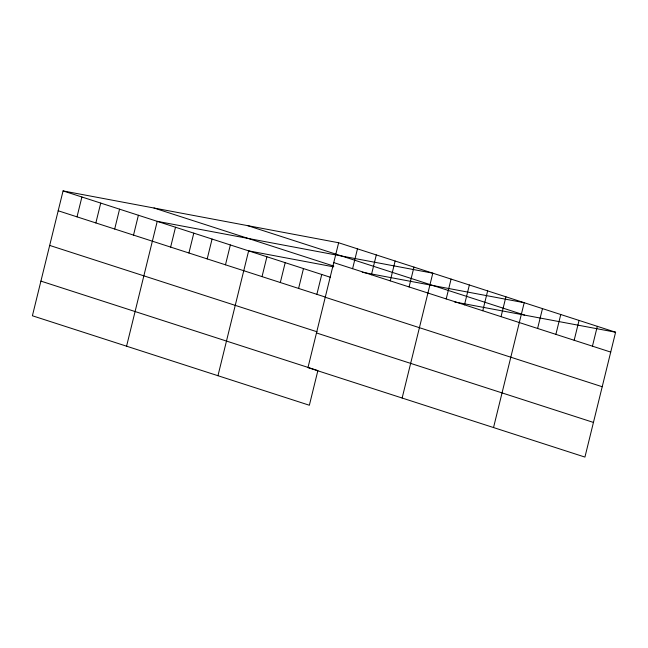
<?xml version="1.0" encoding="UTF-8"?>
<svg xmlns="http://www.w3.org/2000/svg" width="648" height="648" viewBox="0 0 648 648"><rect width="100%" height="100%" fill="white"/><g stroke="black" fill="none" stroke-linecap="round" stroke-linejoin="round"><path stroke-width="0.97" d="M338.637 242.757L307.97 367.61L584.933 457.083L615.6 332.23L338.637 242.757L63.067 190.917L32.4 315.77L309.363 405.243L317.876 370.591L40.913 281.119M77.023 216.853L81.899 197M95.855 222.944L100.732 203.091M114.688 229.028L119.564 209.174M133.52 235.111L138.397 215.258M126.571 346.194L157.237 221.341L432.807 273.181L402.141 398.026M170.635 247.099L175.511 227.246M188.916 253.004L193.793 233.15M207.198 258.908L212.074 239.055M225.48 264.813L230.356 244.96M217.963 375.719L248.63 250.865L333.639 266.855M262.035 276.623L266.911 256.77M280.317 282.528L285.193 262.675M298.598 288.433L303.475 268.58M316.872 294.338L321.748 274.485M352.593 268.693L357.469 248.84M371.426 274.776L376.302 254.923M390.258 280.868L395.134 261.014M409.091 286.951L413.967 267.098M446.205 298.939L451.081 279.086M464.486 304.844L469.363 284.99M482.768 310.748L487.644 290.895M501.05 316.653L505.926 296.8M493.533 427.559L524.2 302.705L362.256 272.241M537.605 328.463L542.481 308.61M555.887 334.368L560.763 314.515M574.16 340.273L579.045 320.42M592.442 346.178L597.318 326.325M454.637 301.952L615.6 332.23M247.698 225.65L524.661 315.122M333.761 262.61L610.724 352.083M154.005 208.024L333.801 266.109M63.067 190.917L330.407 277.279M58.19 210.77L325.531 297.132M325.247 297.262L602.211 386.735M49.677 245.422L317.026 331.784M316.483 332.959L593.447 422.431"/></g></svg>
